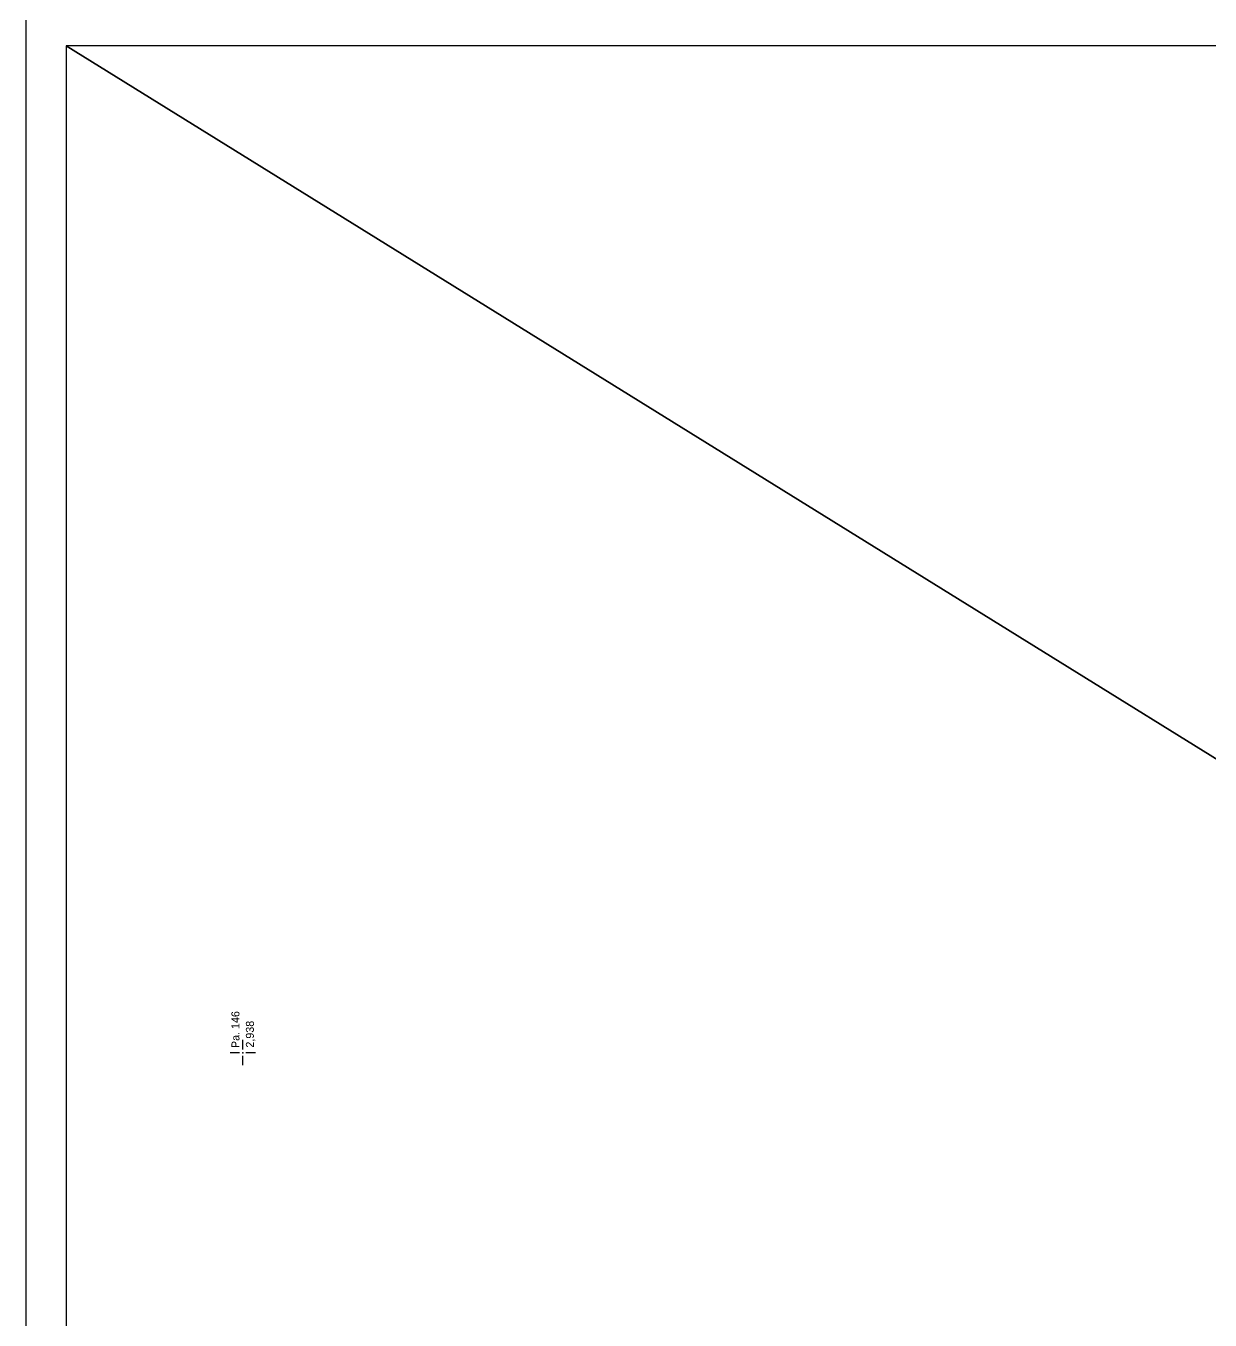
# Model space of a CAD drawing. Extents: x 731154 to 731744, y 4380181 to 4381208.
# Drawn here: x 731154.5 to 731448.9, y 4380694.2 to 4381016 of the extents above; entities that cross this region are included whole.
import ezdxf

# ---------------------------------------------------------------- set-up
doc = ezdxf.new("R2010")
doc.units = 0
doc.layers.get('0').update_dxf_attribs({"linetype": 'CONTINUOUS'})
doc.layers.add('57', color=7, linetype='CONTINUOUS')

msp = doc.modelspace()

# ---------------------------------------------------------------- linework, layer by layer
at = {"layer": '57', "color": 0, "linetype": 'CONTINUOUS'}
for p, q in [((731208.45, 4380761.49), (731208.45, 4380763.89)), ((731207.65, 4380760.69), (731205.25, 4380760.69)), ((731208.45, 4380757.59), (731208.45, 4380759.99)), ((731211.55, 4380760.69), (731209.15, 4380760.69))]:
    msp.add_line(p, q, dxfattribs=at)
msp.add_point((731208.45, 4380760.69), dxfattribs=at)

# ---------------------------------------------------------------- texts
for s, p in [('Pa. 146', (731207.59, 4380761.89)), ('2,938', (731211.19, 4380762))]:
    msp.add_text(s, height=1.99, rotation=90, dxfattribs=at).set_placement(p)

# ---------------------------------------------------------------- meshes
at = {"color": 0, "linetype": 'CONTINUOUS'}
mesh = msp.add_polyface(dxfattribs=at)
corners = [(731154.5, 4380181), (731154.5, 4380181), (731154.5, 4380371.96), (731462.5, 4380181), (731154.5, 4380546.49), (731744, 4380181), (731154.5, 4381207.5), (731744, 4380842.01), (731744, 4381207.5)]
mesh.append_faces([[corners[k] for k in face] for face in [(0, 1, 3, 2), (2, 3, 5, 4), (4, 5, 7, 6), (6, 7, 8, 8)]], dxfattribs={"vtx0": -1, "vtx2": -1, "color": 0})
mesh = msp.add_polyface(dxfattribs=at)
corners = [(731164.5, 4380191), (731164.5, 4380191), (731164.5, 4380375.76), (731462.5, 4380191), (731164.5, 4380544.09), (731734, 4380191), (731164.5, 4381011), (731734, 4380657.91), (731462.5, 4381011), (731734, 4380842.67), (731734, 4381011)]
mesh.append_faces([[corners[k] for k in face] for face in [(0, 1, 3, 2), (2, 3, 5, 4), (4, 5, 7, 6), (6, 7, 9, 8), (8, 9, 10, 10)]], dxfattribs={"vtx0": -1, "vtx2": -1, "color": 0})

doc.saveas('drawing.dxf')
